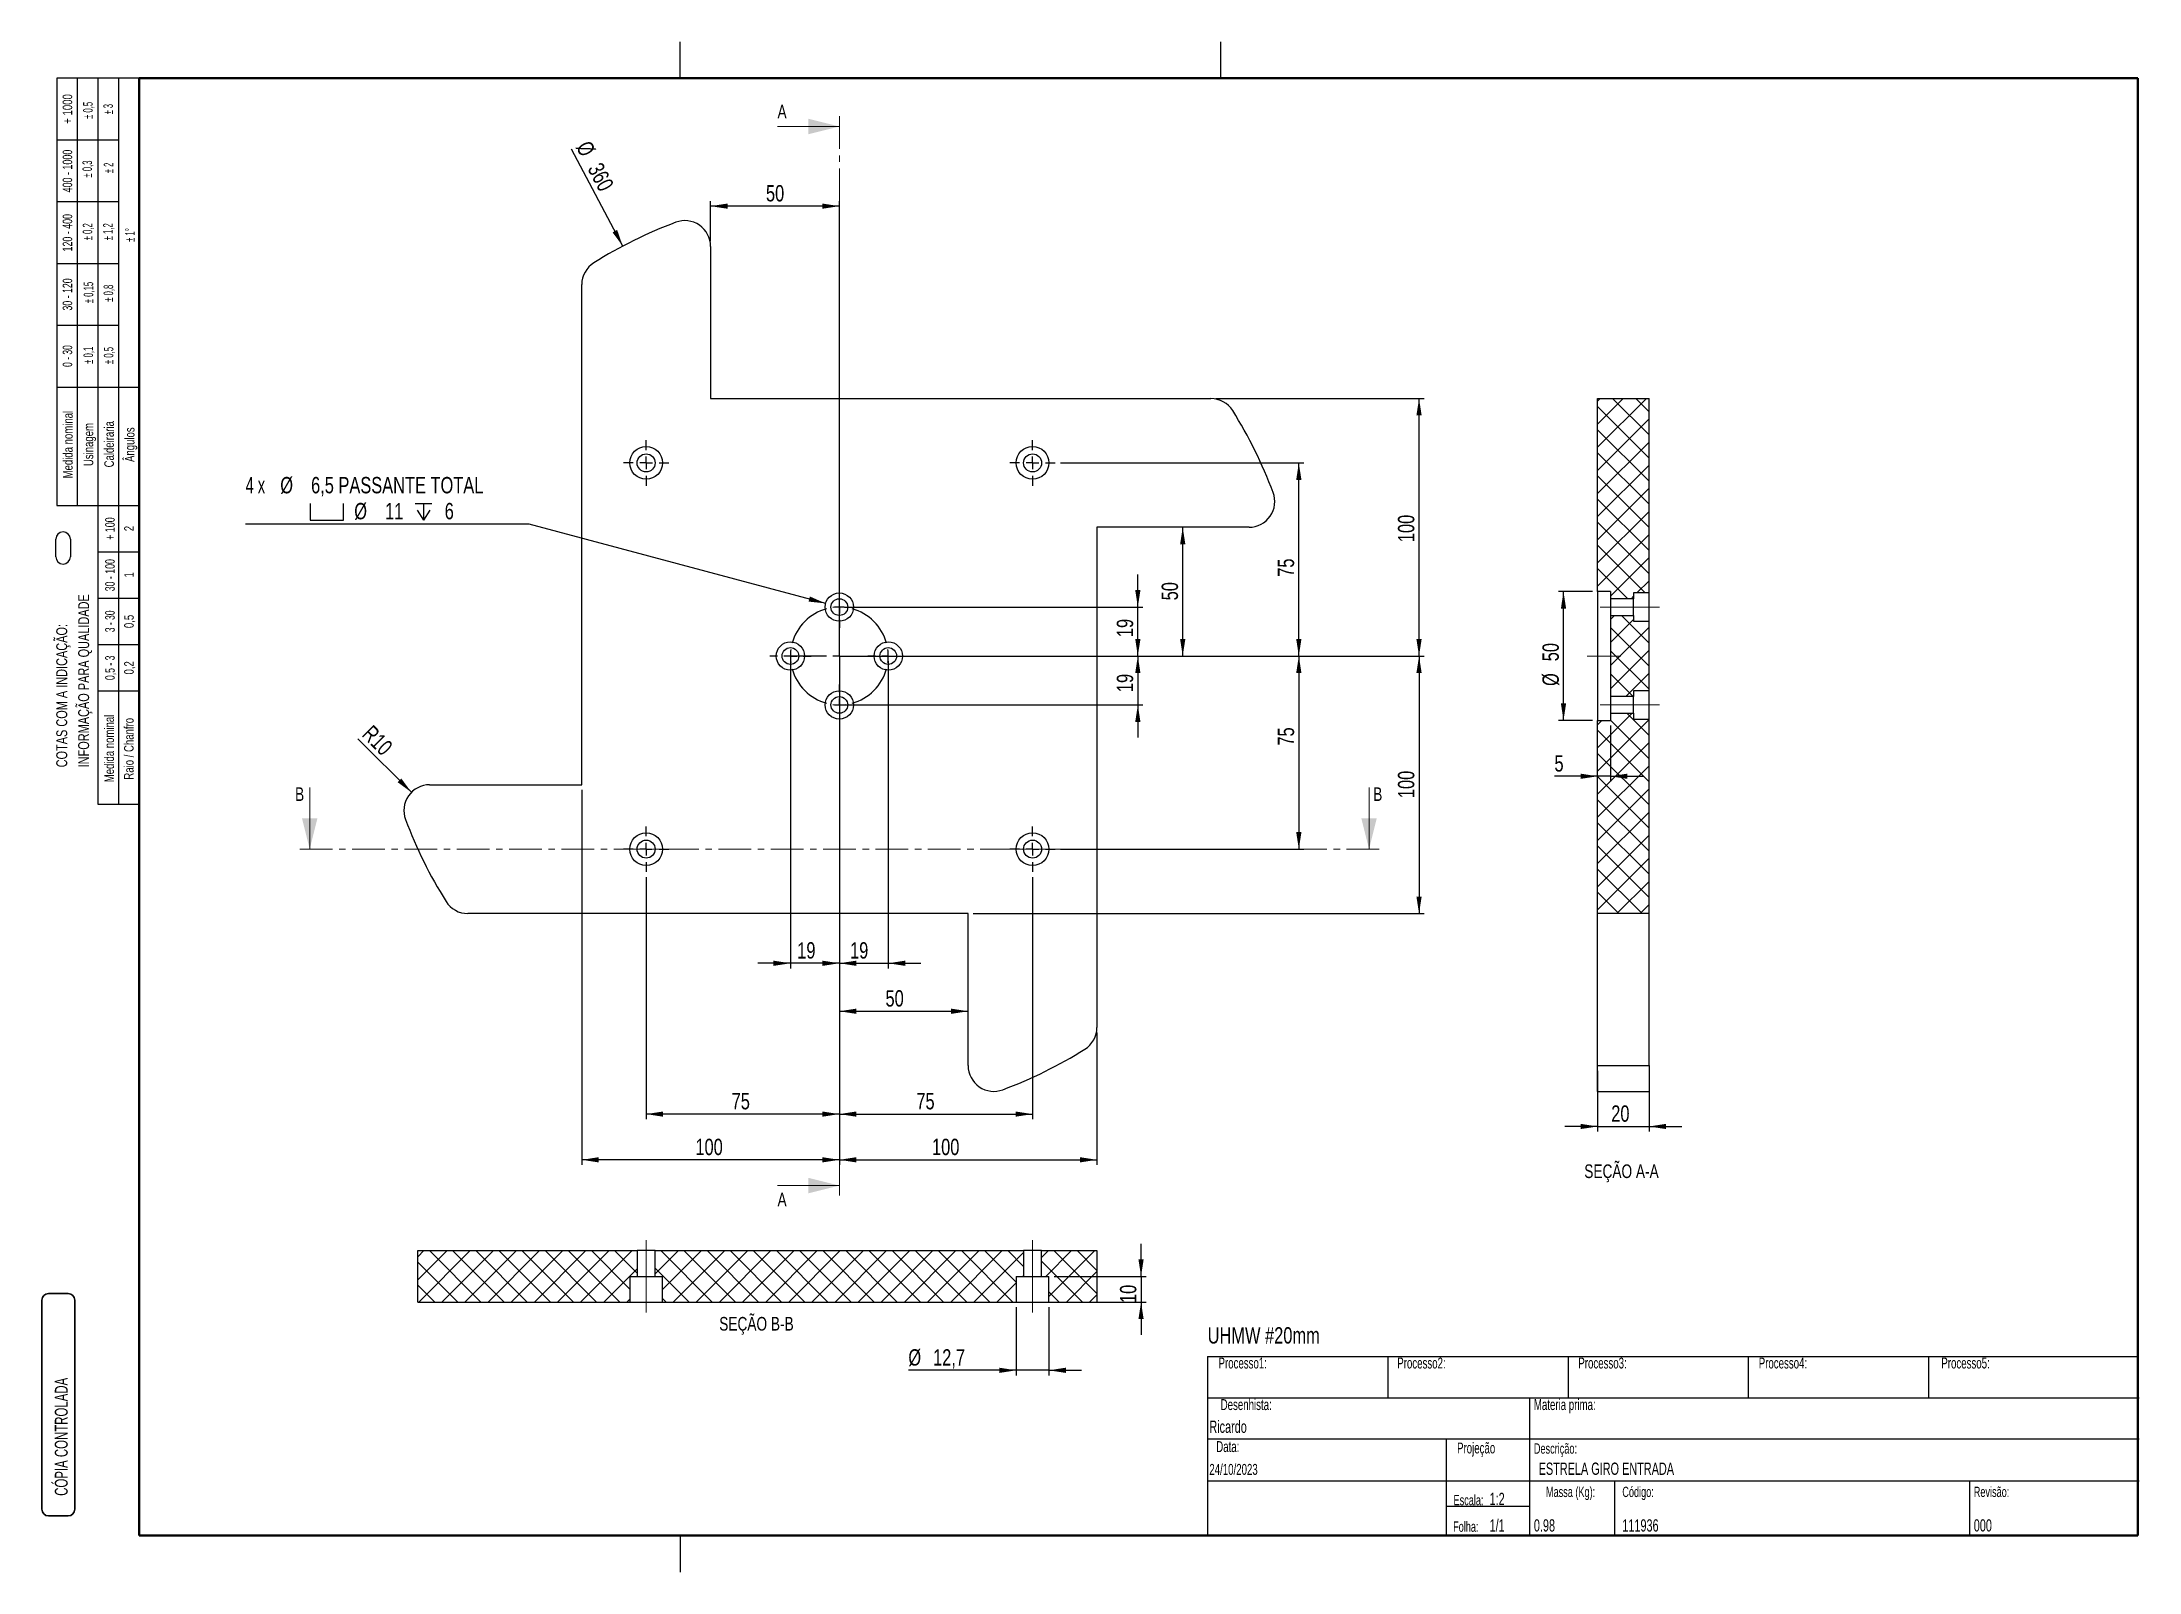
# Model space of a CAD drawing. Header units: millimetres. Extents: x 12 to 826, y 0 to 594.
import ezdxf
from ezdxf.enums import TextEntityAlignment as Align

# ---------------------------------------------------------------- set-up
doc = ezdxf.new("R2010")
doc.units = ezdxf.units.MM
doc.header["$LTSCALE"] = 2
doc.linetypes.add('CENTER', pattern=[10.16, 6.35, -1.27, 1.27, -1.27])
doc.linetypes.add('CENTERX2', pattern=[20.32, 12.7, -2.54, 2.54, -2.54])
doc.layers.add('CONTORNO', color=7, linetype='Continuous', lineweight=25)
doc.layers.add('DIMENSÃO', color=7, linetype='Continuous')
doc.styles.add('SLDTEXTSTYLE0', font='TXT', dxfattribs={"width": 0.663})
doc.styles.add('SLDTEXTSTYLE1', font='TXT', dxfattribs={"width": 0.75})
doc.styles.add('SLDTEXTSTYLE2', font='TXT', dxfattribs={"width": 0.605})
doc.styles.add('SLDTEXTSTYLE3', font='TXT', dxfattribs={"width": 0.57})
doc.styles.add('SLDTEXTSTYLE4', font='TXT', dxfattribs={"width": 0.7})
doc.styles.add('SLDTEXTSTYLE5', font='TXT', dxfattribs={"width": 0.694444})
doc.styles.add('SLDTEXTSTYLE6', font='TXT', dxfattribs={"width": 0.6875})
doc.styles.add('SLDTEXTSTYLE7', font='TXT', dxfattribs={"width": 0.666667})
doc.styles.add('SLDTEXTSTYLE8', font='TXT', dxfattribs={"width": 0.678571})
doc.dimstyles.new('SLDDIMSTYLE0', dxfattribs={"dimtxt": 6.35, "dimasz": 6.604, "dimexe": 0, "dimexo": 0.0625, "dimgap": 1.5875, "dimtad": 1, "dimdec": 3, "dimrnd": 1e-09, "dimzin": 12, "dimdsep": 46, "dimtxsty": 'SLDTEXTSTYLE1', "dimsah": 1, "dimcen": 0.09, "dimadec": 0, "dimazin": 3, "dimtfac": 1, "dimtdec": 3, "dimtmove": 0, "dimatfit": 0, "dimfxl": 0, "dimfrac": 2, "dimtolj": 1, "dimtzin": 12, "dimarcsym": 0})
doc.dimstyles.new('SLDDIMSTYLE1', dxfattribs={"dimtxt": 6.35, "dimasz": 6.604, "dimexe": 0, "dimexo": 0.0625, "dimgap": 1.5875, "dimtad": 1, "dimdec": 3, "dimrnd": 1e-09, "dimzin": 12, "dimdsep": 46, "dimtxsty": 'SLDTEXTSTYLE1', "dimsah": 1, "dimcen": 0.09, "dimadec": 0, "dimazin": 3, "dimtfac": 1, "dimtdec": 3, "dimtofl": 0, "dimtmove": 0, "dimatfit": 3, "dimfxl": 0, "dimfrac": 2, "dimtolj": 1, "dimtzin": 12, "dimarcsym": 0})
doc.dimstyles.new('SLDDIMSTYLE2', dxfattribs={"dimtxt": 6.35, "dimasz": 6.604, "dimexe": 0, "dimexo": 0.0625, "dimgap": 1.5875, "dimtad": 1, "dimdec": 3, "dimrnd": 1e-09, "dimzin": 12, "dimdsep": 46, "dimtxsty": 'SLDTEXTSTYLE1', "dimsah": 1, "dimcen": 0, "dimadec": 0, "dimazin": 3, "dimtfac": 1, "dimtdec": 3, "dimtofl": 0, "dimtmove": 0, "dimatfit": 3, "dimfxl": 0, "dimfrac": 2, "dimtolj": 1, "dimtzin": 12, "dimarcsym": 0})
doc.dimstyles.new('SLDDIMSTYLE3', dxfattribs={"dimtxt": 6.35, "dimasz": 6.604, "dimexe": 0, "dimexo": 0.0625, "dimgap": 1.5875, "dimtad": 1, "dimdec": 3, "dimrnd": 1e-09, "dimzin": 12, "dimdsep": 46, "dimtxsty": 'SLDTEXTSTYLE1', "dimsah": 1, "dimcen": 0, "dimadec": 0, "dimazin": 3, "dimtfac": 1, "dimtdec": 3, "dimtofl": 0, "dimtmove": 0, "dimatfit": 3, "dimfxl": 0, "dimfrac": 2, "dimtolj": 1, "dimtzin": 12, "dimarcsym": 0})
doc.dimstyles.new('SLDDIMSTYLE4', dxfattribs={"dimtxt": 6.35, "dimasz": 6.604, "dimexe": 0, "dimexo": 0.0625, "dimgap": 1.5875, "dimtad": 0, "dimtih": 1, "dimtoh": 1, "dimdec": 1, "dimrnd": 1e-09, "dimzin": 12, "dimdsep": 46, "dimtxsty": 'SLDTEXTSTYLE1', "dimsah": 1, "dimcen": 0, "dimadec": 0, "dimazin": 3, "dimtfac": 1, "dimtdec": 3, "dimtofl": 0, "dimtmove": 0, "dimatfit": 3, "dimfxl": 0, "dimfrac": 2, "dimtolj": 1, "dimtzin": 12, "dimarcsym": 0})

# ---------------------------------------------------------------- blocks, each defined once
blk = doc.blocks.new('CÓPIA CONTROLADA')
at = {"color": 1, "linetype": 'Continuous', "lineweight": 35}
for p, q in [((0, 2.55), (0, 83.77)), ((2.55, 86.33), (10.22, 86.33)), ((12.77, 2.55), (12.77, 83.77)), ((2.55, 0), (10.22, 0))]:
    blk.add_line(p, q, dxfattribs=at)
for centre, start, end in [((2.55, 83.77), 90, 180), ((10.22, 83.77), 0, 90), ((2.55, 2.55), 180, 270), ((10.22, 2.55), 270, 360)]:
    blk.add_arc(centre, 2.55, start, end, dxfattribs=at)
at = {"color": 1, "linetype": 'Continuous', "lineweight": 35, "style": 'SLDTEXTSTYLE0', "width": 0.663}
blk.add_attdef('CP_CONTROL', text='', height=5, rotation=90, dxfattribs=at).set_placement((4.94, 7.79), align=Align.TOP_LEFT)
blk = doc.blocks.new('SW_NOTE_0')
at = {"layer": 'DIMENSÃO', "color": 0}
for p, q in [((-5.64, 81.75), (-5.64, 88.62)), ((0, 88.62), (0, 81.75))]:
    blk.add_line(p, q, dxfattribs=at)
for centre, start, end in [((-2.82, 88.62), 0, 180), ((-2.82, 81.75), 180, 0)]:
    blk.add_arc(centre, 2.82, start, end, dxfattribs=at)
at = {"layer": 'DIMENSÃO', "color": 0, "char_height": 4.2333, "attachment_point": 1, "rotation": 90, "style": 'SLDTEXTSTYLE1'}
for s, insert in [('INFORMAÇÃO PARA QUALIDADE', (3.05, 0)), ('COTAS COM A INDICAÇÃO:', (-5.46, 0))]:
    blk.add_mtext(s, dxfattribs=dict(at, insert=insert))
blk = doc.blocks.new('_D')
at = {"layer": 'CONTORNO'}
for p, q in [((437.73, 355.56), (437.73, 368.26)), ((323.85, 355.56), (439.73, 355.56)), ((437.73, 355.56), (437.73, 336.56)), ((323.85, 336.56), (439.73, 336.56)), ((437.73, 336.56), (437.73, 323.86))]:
    blk.add_line(p, q, dxfattribs=at)
for points in [[(437.73, 355.56), (438.75, 362.16), (436.72, 362.16)], [(437.73, 336.56), (436.72, 329.96), (438.75, 329.96)]]:
    blk.add_solid(points, dxfattribs=at)
at = {"layer": 'CONTORNO', "insert": (429.55, 341.54), "char_height": 6.35, "attachment_point": 1, "rotation": 90, "style": 'SLDTEXTSTYLE1'}
blk.add_mtext('19', dxfattribs=at)
blk = doc.blocks.new('_D_1')
at = {"layer": 'CONTORNO'}
for p, q in [((437.73, 374.56), (437.73, 387.26)), ((323.85, 374.56), (439.73, 374.56)), ((437.73, 355.56), (437.73, 374.56)), ((323.85, 355.56), (439.73, 355.56)), ((437.73, 355.56), (437.73, 342.86))]:
    blk.add_line(p, q, dxfattribs=at)
for points in [[(437.73, 374.56), (438.75, 381.16), (436.72, 381.16)], [(437.73, 355.56), (436.72, 348.96), (438.75, 348.96)]]:
    blk.add_solid(points, dxfattribs=at)
at = {"layer": 'CONTORNO', "insert": (429.55, 362.89), "char_height": 6.35, "attachment_point": 1, "rotation": 90, "style": 'SLDTEXTSTYLE1'}
blk.add_mtext('19', dxfattribs=at)
blk = doc.blocks.new('_D_2')
at = {"layer": 'CONTORNO'}
for p, q in [((455.16, 355.56), (455.16, 405.56)), ((323.85, 355.56), (457.16, 355.56))]:
    blk.add_line(p, q, dxfattribs=at)
for points in [[(455.16, 405.56), (454.15, 398.96), (456.18, 398.96)], [(455.16, 355.56), (456.18, 362.16), (454.15, 362.16)]]:
    blk.add_solid(points, dxfattribs=at)
at = {"layer": 'CONTORNO', "insert": (446.98, 377.18), "char_height": 6.35, "attachment_point": 1, "rotation": 90, "style": 'SLDTEXTSTYLE1'}
blk.add_mtext('50', dxfattribs=at)
blk = doc.blocks.new('_D_3')
at = {"layer": 'CONTORNO'}
for p, q in [((407.7, 430.56), (502.23, 430.56)), ((500.23, 355.56), (500.23, 430.56)), ((323.85, 355.56), (502.23, 355.56))]:
    blk.add_line(p, q, dxfattribs=at)
for points in [[(500.23, 430.56), (499.22, 423.96), (501.25, 423.96)], [(500.23, 355.56), (501.25, 362.16), (499.22, 362.16)]]:
    blk.add_solid(points, dxfattribs=at)
at = {"layer": 'CONTORNO', "insert": (492.05, 386.34), "char_height": 6.35, "attachment_point": 1, "rotation": 90, "style": 'SLDTEXTSTYLE1'}
blk.add_mtext('75', dxfattribs=at)
blk = doc.blocks.new('_D_4')
at = {"layer": 'CONTORNO'}
for p, q in [((468.07, 455.56), (548.91, 455.56)), ((546.91, 355.56), (546.91, 455.56)), ((323.85, 355.56), (548.91, 355.56))]:
    blk.add_line(p, q, dxfattribs=at)
for points in [[(546.91, 455.56), (545.89, 448.96), (547.93, 448.96)], [(546.91, 355.56), (547.93, 362.16), (545.89, 362.16)]]:
    blk.add_solid(points, dxfattribs=at)
at = {"layer": 'CONTORNO', "insert": (538.72, 399.78), "char_height": 6.35, "attachment_point": 1, "rotation": 90, "style": 'SLDTEXTSTYLE1'}
blk.add_mtext('100', dxfattribs=at)
blk = doc.blocks.new('_D_5')
at = {"layer": 'CONTORNO'}
for p, q in [((321.85, 353.56), (321.85, 234.25)), ((340.85, 353.56), (340.85, 234.25)), ((321.85, 236.25), (309.15, 236.25)), ((321.85, 236.25), (340.85, 236.25)), ((340.85, 236.25), (353.55, 236.25))]:
    blk.add_line(p, q, dxfattribs=at)
for points in [[(321.85, 236.25), (315.25, 237.26), (315.25, 235.23)], [(340.85, 236.25), (347.45, 235.23), (347.45, 237.26)]]:
    blk.add_solid(points, dxfattribs=at)
at = {"layer": 'CONTORNO', "insert": (326.01, 244.43), "char_height": 6.35, "attachment_point": 1, "style": 'SLDTEXTSTYLE1'}
blk.add_mtext('19', dxfattribs=at)
blk = doc.blocks.new('_D_6')
at = {"layer": 'CONTORNO'}
for p, q in [((321.85, 353.56), (321.85, 215.61)), ((321.85, 217.61), (371.85, 217.61))]:
    blk.add_line(p, q, dxfattribs=at)
for points in [[(321.85, 217.61), (328.45, 216.59), (328.45, 218.63)], [(371.85, 217.61), (365.25, 218.63), (365.25, 216.59)]]:
    blk.add_solid(points, dxfattribs=at)
at = {"layer": 'CONTORNO', "insert": (339.77, 225.8), "char_height": 6.35, "attachment_point": 1, "style": 'SLDTEXTSTYLE1'}
blk.add_mtext('50', dxfattribs=at)
blk = doc.blocks.new('_D_7')
at = {"layer": 'CONTORNO'}
for p, q in [((321.85, 353.56), (321.85, 175.67)), ((396.85, 269.71), (396.85, 175.67)), ((321.85, 177.67), (396.85, 177.67))]:
    blk.add_line(p, q, dxfattribs=at)
for points in [[(321.85, 177.67), (328.45, 176.66), (328.45, 178.69)], [(396.85, 177.67), (390.25, 178.69), (390.25, 176.66)]]:
    blk.add_solid(points, dxfattribs=at)
at = {"layer": 'CONTORNO', "insert": (351.75, 185.86), "char_height": 6.35, "attachment_point": 1, "style": 'SLDTEXTSTYLE1'}
blk.add_mtext('75', dxfattribs=at)
blk = doc.blocks.new('_D_8')
at = {"layer": 'CONTORNO'}
for p, q in [((321.85, 353.56), (321.85, 157.92)), ((421.85, 209.34), (421.85, 157.92)), ((321.85, 159.92), (421.85, 159.92))]:
    blk.add_line(p, q, dxfattribs=at)
for points in [[(321.85, 159.92), (328.45, 158.91), (328.45, 160.94)], [(421.85, 159.92), (415.25, 160.94), (415.25, 158.91)]]:
    blk.add_solid(points, dxfattribs=at)
at = {"layer": 'CONTORNO', "insert": (357.83, 168.11), "char_height": 6.35, "attachment_point": 1, "style": 'SLDTEXTSTYLE1'}
blk.add_mtext('100', dxfattribs=at)
blk = doc.blocks.new('_D_9')
at = {"layer": 'CONTORNO'}
blk.add_line((237.77, 514.72), (217.86, 552.41), dxfattribs=at)
blk.add_solid([(237.77, 514.72), (235.59, 521.03), (233.79, 520.08)], dxfattribs=at)
at = {"layer": 'CONTORNO', "char_height": 6.35, "attachment_point": 1, "rotation": 297.84623, "style": 'SLDTEXTSTYLE1'}
for s, insert in [('%%c', (225.09, 556.24)), ('360', (229.57, 547.76))]:
    blk.add_mtext(s, dxfattribs=dict(at, insert=insert))
blk = doc.blocks.new('_D_10')
at = {"layer": 'CONTORNO'}
for p, q in [((302.85, 353.56), (302.85, 234.25)), ((321.85, 353.56), (321.85, 234.25)), ((302.85, 236.25), (290.15, 236.25)), ((321.85, 236.25), (302.85, 236.25)), ((321.85, 236.25), (334.55, 236.25))]:
    blk.add_line(p, q, dxfattribs=at)
for points in [[(302.85, 236.25), (296.25, 237.26), (296.25, 235.23)], [(321.85, 236.25), (328.45, 235.23), (328.45, 237.26)]]:
    blk.add_solid(points, dxfattribs=at)
at = {"layer": 'CONTORNO', "insert": (305.5, 244.43), "char_height": 6.35, "attachment_point": 1, "style": 'SLDTEXTSTYLE1'}
blk.add_mtext('19', dxfattribs=at)
blk = doc.blocks.new('_D_11')
at = {"layer": 'CONTORNO'}
for p, q in [((321.85, 353.56), (321.85, 175.67)), ((246.85, 269.71), (246.85, 175.67)), ((321.85, 177.67), (246.85, 177.67))]:
    blk.add_line(p, q, dxfattribs=at)
for points in [[(246.85, 177.67), (253.45, 176.66), (253.45, 178.69)], [(321.85, 177.67), (315.25, 178.69), (315.25, 176.66)]]:
    blk.add_solid(points, dxfattribs=at)
at = {"layer": 'CONTORNO', "insert": (280.04, 185.86), "char_height": 6.35, "attachment_point": 1, "style": 'SLDTEXTSTYLE1'}
blk.add_mtext('75', dxfattribs=at)
blk = doc.blocks.new('_D_12')
at = {"layer": 'CONTORNO'}
for p, q in [((321.85, 353.56), (321.85, 157.92)), ((221.85, 303.56), (221.85, 157.92)), ((321.85, 159.92), (221.85, 159.92))]:
    blk.add_line(p, q, dxfattribs=at)
for points in [[(221.85, 159.92), (228.45, 158.91), (228.45, 160.94)], [(321.85, 159.92), (315.25, 160.94), (315.25, 158.91)]]:
    blk.add_solid(points, dxfattribs=at)
at = {"layer": 'CONTORNO', "insert": (265.97, 168.11), "char_height": 6.35, "attachment_point": 1, "style": 'SLDTEXTSTYLE1'}
blk.add_mtext('100', dxfattribs=at)
blk = doc.blocks.new('_D_13')
at = {"layer": 'CONTORNO'}
blk.add_line((155.72, 302.63), (134.91, 323.44), dxfattribs=at)
blk.add_solid([(155.72, 302.63), (151.77, 308.02), (150.33, 306.58)], dxfattribs=at)
at = {"layer": 'CONTORNO', "insert": (140.66, 329.18), "char_height": 6.35, "attachment_point": 1, "rotation": 315, "style": 'SLDTEXTSTYLE1'}
blk.add_mtext('R10', dxfattribs=at)
blk = doc.blocks.new('SW_SYMBOL_HOLE_SPOT')
at = {"layer": 'CONTORNO', "color": 0}
for p, q in [((0, 1750), (0, 150)), ((0, 150), (3200, 150)), ((3200, 150), (3200, 1750))]:
    blk.add_line(p, q, dxfattribs=at)
blk = doc.blocks.new('SW_SYMBOL_HOLE_DEPTH')
at = {"layer": 'CONTORNO', "color": 0}
for p, q in [((0, 1750), (1600, 1750)), ((200, 1110), (800, 150)), ((800, 1750), (800, 150)), ((1400, 1110), (800, 150))]:
    blk.add_line(p, q, dxfattribs=at)
blk = doc.blocks.new('_D_14')
at = {"layer": 'CONTORNO'}
for p, q in [((201.47, 406.82), (91.35, 406.82)), ((316.54, 375.98), (201.47, 406.82))]:
    blk.add_line(p, q, dxfattribs=at)
blk.add_solid([(316.54, 375.98), (310.42, 378.67), (309.9, 376.71)], dxfattribs=at)
at = {"layer": 'CONTORNO', "xscale": 0.00405556640625, "yscale": 0.00405556640625, "zscale": 0.00405556640625}
for name, p in [('SW_SYMBOL_HOLE_SPOT', (116.37, 407.7)), ('SW_SYMBOL_HOLE_DEPTH', (157.17, 407.7))]:
    blk.add_blockref(name, p, dxfattribs=at)
at = {"layer": 'CONTORNO', "char_height": 6.35, "attachment_point": 1}
for s, insert, style in [('4 x', (91.35, 425.09), 'SLDTEXTSTYLE7'), ('%%c', (104.8, 425.09), 'SLDTEXTSTYLE1'), ('6,5 PASSANTE TOTAL', (116.76, 425.09), 'SLDTEXTSTYLE1'), ('%%c', (133.52, 415), 'SLDTEXTSTYLE1'), ('11', (145.49, 415), 'SLDTEXTSTYLE1'), ('6', (168.63, 415), 'SLDTEXTSTYLE1')]:
    blk.add_mtext(s, dxfattribs=dict(at, insert=insert, style=style))
blk = doc.blocks.new('_D_15')
at = {"layer": 'CONTORNO'}
for p, q in [((271.85, 516.62), (271.85, 532.25)), ((321.85, 530.25), (271.85, 530.25)), ((321.85, 357.56), (321.85, 532.25))]:
    blk.add_line(p, q, dxfattribs=at)
for points in [[(271.85, 530.25), (278.45, 529.24), (278.45, 531.27)], [(321.85, 530.25), (315.25, 531.27), (315.25, 529.24)]]:
    blk.add_solid(points, dxfattribs=at)
at = {"layer": 'CONTORNO', "insert": (293.36, 538.44), "char_height": 6.35, "attachment_point": 1, "style": 'SLDTEXTSTYLE1'}
blk.add_mtext('50', dxfattribs=at)
blk = doc.blocks.new('_D_16')
at = {"layer": 'CONTORNO'}
for p, q in [((323.85, 355.56), (502.23, 355.56)), ((500.23, 355.56), (500.23, 280.56)), ((407.7, 280.56), (502.23, 280.56))]:
    blk.add_line(p, q, dxfattribs=at)
for points in [[(500.23, 355.56), (499.22, 348.96), (501.25, 348.96)], [(500.23, 280.56), (501.25, 287.16), (499.22, 287.16)]]:
    blk.add_solid(points, dxfattribs=at)
at = {"layer": 'CONTORNO', "insert": (492.05, 320.77), "char_height": 6.35, "attachment_point": 1, "rotation": 90, "style": 'SLDTEXTSTYLE1'}
blk.add_mtext('75', dxfattribs=at)
blk = doc.blocks.new('_D_17')
at = {"layer": 'CONTORNO'}
for p, q in [((323.85, 355.56), (548.91, 355.56)), ((546.91, 355.56), (546.91, 255.56)), ((373.85, 255.56), (548.91, 255.56))]:
    blk.add_line(p, q, dxfattribs=at)
for points in [[(546.91, 355.56), (545.89, 348.96), (547.93, 348.96)], [(546.91, 255.56), (547.93, 262.16), (545.89, 262.16)]]:
    blk.add_solid(points, dxfattribs=at)
at = {"layer": 'CONTORNO', "insert": (538.72, 300.38), "char_height": 6.35, "attachment_point": 1, "rotation": 90, "style": 'SLDTEXTSTYLE1'}
blk.add_mtext('100', dxfattribs=at)
blk = doc.blocks.new('SW_CENTERMARKSYMBOL_0')
at = {"layer": 'CONTORNO', "color": 0}
for p, q in [((0, 5), (0, 8)), ((0, 0), (0, 2.5)), ((0, -14), (0, 2.5)), ((0, 0), (0, -2.5)), ((0, -5), (0, -8)), ((-24, -19), (-27, -19)), ((-5, -19), (-21.5, -19)), ((-19, -19), (-21.5, -19)), ((-19, -19), (-16.5, -19)), ((-14, -19), (-11, -19)), ((0, -19), (-2.5, -19)), ((0, -19), (0, -16.5)), ((0, -19), (0, -21.5)), ((0, -19), (2.5, -19)), ((0, -24), (0, -40.5)), ((5, -19), (21.5, -19)), ((14, -19), (11, -19)), ((19, -19), (16.5, -19)), ((19, -19), (21.5, -19)), ((24, -19), (27, -19)), ((0, -33), (0, -30)), ((0, -38), (0, -35.5)), ((0, -38), (0, -40.5)), ((0, -43), (0, -46))]:
    blk.add_line(p, q, dxfattribs=at)
for start, end in [(90, 97.53892), (82.46108, 90), (105.07784, 164.92216), (15.07784, 74.92216), (172.46108, 180), (180, 187.53892), (195.07784, 254.92216), (285.07784, 344.92216), (0, 7.53892), (352.46108, 0), (262.46108, 270), (270, 277.53892)]:
    blk.add_arc((0, -19), 19, start, end, dxfattribs=at)
blk = doc.blocks.new('SW_CENTERMARKSYMBOL_1')
at = {"layer": 'CONTORNO', "color": 0}
for p, q in [((0, 5), (0, 8.85)), ((-5, 0), (-8.85, 0)), ((0, 0), (-2.5, 0)), ((0, 0), (0, 2.5)), ((0, 0), (0, -2.5)), ((0, 0), (2.5, 0)), ((5, 0), (8.85, 0)), ((0, -5), (0, -8.85))]:
    blk.add_line(p, q, dxfattribs=at)
blk = doc.blocks.new('SW_CENTERMARKSYMBOL_2')
at = {"layer": 'CONTORNO', "color": 0}
for p, q in [((0, 5), (0, 8.85)), ((-5, 0), (-8.85, 0)), ((0, 0), (-2.5, 0)), ((0, 0), (0, 2.5)), ((0, 0), (0, -2.5)), ((0, 0), (2.5, 0)), ((5, 0), (8.85, 0)), ((0, -5), (0, -8.85))]:
    blk.add_line(p, q, dxfattribs=at)
blk = doc.blocks.new('SW_CENTERMARKSYMBOL_3')
at = {"layer": 'CONTORNO', "color": 0}
for p, q in [((0, 5), (0, 8.85)), ((-5, 0), (-8.85, 0)), ((0, 0), (-2.5, 0)), ((0, 0), (0, 2.5)), ((0, 0), (0, -2.5)), ((0, 0), (2.5, 0)), ((5, 0), (8.85, 0)), ((0, -5), (0, -8.85))]:
    blk.add_line(p, q, dxfattribs=at)
blk = doc.blocks.new('SW_CENTERMARKSYMBOL_4')
at = {"layer": 'CONTORNO', "color": 0}
for p, q in [((0, 5), (0, 8.85)), ((-5, 0), (-8.85, 0)), ((0, 0), (-2.5, 0)), ((0, 0), (0, 2.5)), ((0, 0), (0, -2.5)), ((0, 0), (2.5, 0)), ((5, 0), (8.85, 0)), ((0, -5), (0, -8.85))]:
    blk.add_line(p, q, dxfattribs=at)
blk = doc.blocks.new('_D_18')
at = {"layer": 'CONTORNO'}
for p, q in [((621.22, 328.56), (621.22, 306.86)), ((616.22, 308.86), (599.48, 308.86)), ((621.22, 308.86), (616.22, 308.86)), ((621.22, 308.86), (633.92, 308.86))]:
    blk.add_line(p, q, dxfattribs=at)
for points in [[(616.22, 308.86), (609.62, 309.88), (609.62, 307.85)], [(621.22, 308.86), (627.83, 307.85), (627.83, 309.88)]]:
    blk.add_solid(points, dxfattribs=at)
at = {"layer": 'CONTORNO', "insert": (599.48, 317.05), "char_height": 6.35, "attachment_point": 1, "style": 'SLDTEXTSTYLE1'}
blk.add_mtext('5', dxfattribs=at)
blk = doc.blocks.new('_D_19')
at = {"layer": 'CONTORNO'}
for p, q in [((614.22, 380.56), (600.99, 380.56)), ((602.99, 330.56), (602.99, 380.56)), ((614.22, 330.56), (600.99, 330.56))]:
    blk.add_line(p, q, dxfattribs=at)
for points in [[(602.99, 380.56), (601.98, 373.96), (604.01, 373.96)], [(602.99, 330.56), (604.01, 337.16), (601.98, 337.16)]]:
    blk.add_solid(points, dxfattribs=at)
at = {"layer": 'CONTORNO', "char_height": 6.35, "attachment_point": 1, "rotation": 90, "style": 'SLDTEXTSTYLE1'}
for s, insert in [('50', (594.81, 353.52)), ('%%c', (594.81, 343.94))]:
    blk.add_mtext(s, dxfattribs=dict(at, insert=insert))
blk = doc.blocks.new('_D_20')
at = {"layer": 'CONTORNO'}
for p, q in [((616.22, 194.5), (616.22, 170.87)), ((636.22, 194.5), (636.22, 170.87)), ((616.22, 172.87), (603.52, 172.87)), ((616.22, 172.87), (636.22, 172.87)), ((636.22, 172.87), (648.92, 172.87))]:
    blk.add_line(p, q, dxfattribs=at)
for points in [[(616.22, 172.87), (609.62, 173.89), (609.62, 171.86)], [(636.22, 172.87), (642.83, 171.86), (642.83, 173.89)]]:
    blk.add_solid(points, dxfattribs=at)
at = {"layer": 'CONTORNO', "insert": (621.53, 181.06), "char_height": 6.35, "attachment_point": 1, "style": 'SLDTEXTSTYLE1'}
blk.add_mtext('20', dxfattribs=at)
blk = doc.blocks.new('_D_21')
at = {"layer": 'CONTORNO'}
for p, q in [((438.98, 114.66), (438.98, 127.36)), ((405.2, 114.66), (440.98, 114.66)), ((438.98, 114.66), (438.98, 104.66)), ((405.2, 104.66), (440.98, 104.66)), ((438.98, 104.66), (438.98, 91.96))]:
    blk.add_line(p, q, dxfattribs=at)
for points in [[(438.98, 114.66), (440, 121.27), (437.97, 121.27)], [(438.98, 104.66), (437.97, 98.06), (440, 98.06)]]:
    blk.add_solid(points, dxfattribs=at)
at = {"layer": 'CONTORNO', "insert": (430.8, 104.32), "char_height": 6.35, "attachment_point": 1, "rotation": 90, "style": 'SLDTEXTSTYLE1'}
blk.add_mtext('10', dxfattribs=at)
blk = doc.blocks.new('_D_22')
at = {"layer": 'CONTORNO'}
for p, q in [((390.5, 102.66), (390.5, 76.18)), ((403.2, 102.66), (403.2, 76.18)), ((390.5, 78.18), (348.65, 78.18)), ((403.2, 78.18), (390.5, 78.18)), ((403.2, 78.18), (415.9, 78.18))]:
    blk.add_line(p, q, dxfattribs=at)
for points in [[(390.5, 78.18), (383.9, 79.2), (383.9, 77.16)], [(403.2, 78.18), (409.8, 77.16), (409.8, 79.2)]]:
    blk.add_solid(points, dxfattribs=at)
at = {"layer": 'CONTORNO', "char_height": 6.35, "attachment_point": 1, "style": 'SLDTEXTSTYLE1'}
for s, insert in [('%%c', (348.65, 86.37)), ('12,7', (358.24, 86.37))]:
    blk.add_mtext(s, dxfattribs=dict(at, insert=insert))

msp = doc.modelspace()

# ---------------------------------------------------------------- hatches: boundary and pattern name
at = {"layer": 'CONTORNO', "linetype": 'Continuous', "lineweight": 18}
h = msp.add_hatch(dxfattribs=at)
h.set_pattern_fill('ANSI37', color=256, scale=2, angle=3e-322, style=0)
h.paths.add_polyline_path([(636.2212, 455.5604), (616.2212, 455.5604), (616.2212, 380.5604), (621.2212, 380.5604), (621.2212, 377.8104), (630.2212, 377.8104), (630.2212, 380.0604), (636.2212, 380.0604)], flags=0)
h = msp.add_hatch(dxfattribs=at)
h.set_pattern_fill('ANSI37', color=256, scale=2, angle=3e-322, style=0)
h.paths.add_polyline_path([(630.2212, 371.3104), (621.2212, 371.3104), (621.2212, 339.8104), (630.2212, 339.8104), (630.2212, 342.0604), (636.2212, 342.0604), (636.2212, 369.0604), (630.2212, 369.0604)], flags=0)
h = msp.add_hatch(dxfattribs=at)
h.set_pattern_fill('ANSI37', color=256, scale=2, angle=3e-322, style=0)
h.paths.add_polyline_path([(616.2212, 255.5604), (636.2212, 255.5604), (636.2212, 331.0604), (630.2212, 331.0604), (630.2212, 333.3104), (621.2212, 333.3104), (621.2212, 330.5604), (616.2212, 330.5604)], flags=0)
h = msp.add_hatch(dxfattribs=at)
h.set_pattern_fill('ANSI37', color=256, scale=2, angle=3e-322, style=0)
h.paths.add_polyline_path([(243.3496, 124.6635), (158.2189, 124.6635), (158.2189, 104.6635), (240.4996, 104.6635), (240.4996, 114.6635), (243.3496, 114.6635)], flags=0)
h = msp.add_hatch(dxfattribs=at)
h.set_pattern_fill('ANSI37', color=256, scale=2, angle=3e-322, style=0)
h.paths.add_polyline_path([(390.4996, 104.6635), (390.4996, 114.6635), (393.3496, 114.6635), (393.3496, 124.6635), (250.3496, 124.6635), (250.3496, 114.6635), (253.1996, 114.6635), (253.1996, 104.6635)], flags=0)
h = msp.add_hatch(dxfattribs=at)
h.set_pattern_fill('ANSI37', color=256, scale=2, angle=3e-322, style=0)
h.paths.add_polyline_path([(421.8496, 104.6635), (421.8496, 124.6635), (400.3496, 124.6635), (400.3496, 114.6635), (403.1996, 114.6635), (403.1996, 104.6635)], flags=0)

# ---------------------------------------------------------------- linework, layer by layer
at = {"color": 7, "linetype": 'Continuous', "lineweight": 50}
for p, q in [((50, 14), (50, 580)), ((50, 580), (826, 580)), ((826, 580), (826, 14)), ((826, 14), (50, 14))]:
    msp.add_line(p, q, dxfattribs=at)
at = {"color": 7, "linetype": 'CENTER', "lineweight": 18}
for p, q in [((321.8496, 565.1945), (321.8496, 145.9264)), ((531.4837, 280.5604), (112.2155, 280.5604))]:
    msp.add_line(p, q, dxfattribs=at)
at = {"color": 7, "linetype": 'Continuous', "lineweight": 18}
for p, q in [((297.8496, 561.1945), (321.8496, 561.1945)), ((116.2155, 304.5604), (116.2155, 280.5604)), ((527.4837, 304.5604), (527.4837, 280.5604)), ((297.8496, 149.9264), (321.8496, 149.9264))]:
    msp.add_line(p, q, dxfattribs=at)
at = {"color": 7, "linetype": 'Continuous', "lineweight": 25}
for p, q in [((271.8496, 514.6202), (271.8496, 455.5604)), ((221.8496, 305.5604), (221.8496, 499.7825)), ((271.8496, 455.5604), (466.0717, 455.5604)), ((616.2212, 455.5604), (636.2212, 455.5604)), ((616.2212, 380.5604), (616.2212, 455.5604)), ((636.2212, 380.0604), (636.2212, 455.5604)), ((421.8496, 405.5604), (421.8496, 211.3384)), ((480.9094, 405.5604), (421.8496, 405.5604)), ((621.2212, 380.5604), (616.2212, 380.5604)), ((616.2212, 380.5604), (616.2212, 330.5604)), ((621.2212, 380.5604), (621.2212, 377.8104)), ((630.2212, 377.8104), (621.2212, 377.8104)), ((621.2212, 377.8104), (621.2212, 371.3104)), ((636.2212, 380.0604), (630.2212, 380.0604)), ((630.2212, 380.0604), (630.2212, 377.8104)), ((630.2212, 371.3104), (630.2212, 377.8104)), ((636.2212, 369.0604), (636.2212, 380.0604)), ((621.2212, 371.3104), (630.2212, 371.3104)), ((621.2212, 371.3104), (621.2212, 339.8104)), ((630.2212, 371.3104), (630.2212, 369.0604)), ((630.2212, 369.0604), (636.2212, 369.0604)), ((636.2212, 342.0604), (636.2212, 369.0604)), ((636.2212, 342.0604), (630.2212, 342.0604)), ((630.2212, 342.0604), (630.2212, 339.8104)), ((636.2212, 331.0604), (636.2212, 342.0604)), ((630.2212, 339.8104), (621.2212, 339.8104)), ((621.2212, 339.8104), (621.2212, 333.3104)), ((630.2212, 333.3104), (630.2212, 339.8104)), ((616.2212, 330.5604), (621.2212, 330.5604)), ((616.2212, 255.5604), (616.2212, 330.5604)), ((621.2212, 333.3104), (630.2212, 333.3104)), ((621.2212, 333.3104), (621.2212, 330.5604)), ((630.2212, 333.3104), (630.2212, 331.0604)), ((630.2212, 331.0604), (636.2212, 331.0604)), ((636.2212, 255.5604), (636.2212, 331.0604)), ((162.7899, 305.5604), (221.8496, 305.5604)), ((371.8496, 255.5604), (177.6276, 255.5604)), ((371.8496, 196.5007), (371.8496, 255.5604)), ((636.2212, 255.5604), (616.2212, 255.5604)), ((616.2212, 196.5007), (616.2212, 255.5604)), ((636.2212, 196.5007), (636.2212, 255.5604)), ((616.2212, 196.5007), (636.2212, 196.5007)), ((616.2212, 186.5007), (616.2212, 196.5007)), ((636.2212, 196.5007), (636.2212, 186.5007)), ((616.2212, 186.5007), (636.2212, 186.5007)), ((158.2189, 124.6635), (243.3496, 124.6635)), ((158.2189, 104.6635), (158.2189, 124.6635)), ((243.3496, 124.6635), (243.3496, 114.6635)), ((250.3496, 124.6635), (243.3496, 124.6635)), ((250.3496, 114.6635), (250.3496, 124.6635)), ((250.3496, 124.6635), (393.3496, 124.6635)), ((393.3496, 124.6635), (393.3496, 114.6635)), ((400.3496, 124.6635), (393.3496, 124.6635)), ((400.3496, 114.6635), (400.3496, 124.6635)), ((400.3496, 124.6635), (421.8496, 124.6635)), ((421.8496, 124.6635), (421.8496, 104.6635)), ((240.4996, 114.6635), (243.3496, 114.6635)), ((240.4996, 114.6635), (240.4996, 104.6635)), ((243.3496, 114.6635), (250.3496, 114.6635)), ((250.3496, 114.6635), (253.1996, 114.6635)), ((253.1996, 104.6635), (253.1996, 114.6635)), ((390.4996, 114.6635), (393.3496, 114.6635)), ((390.4996, 114.6635), (390.4996, 104.6635)), ((393.3496, 114.6635), (400.3496, 114.6635)), ((400.3496, 114.6635), (403.1996, 114.6635)), ((403.1996, 104.6635), (403.1996, 114.6635)), ((158.2189, 104.6635), (240.4996, 104.6635)), ((240.4996, 104.6635), (253.1996, 104.6635)), ((253.1996, 104.6635), (390.4996, 104.6635)), ((390.4996, 104.6635), (403.1996, 104.6635)), ((403.1996, 104.6635), (421.8496, 104.6635))]:
    msp.add_line(p, q, dxfattribs=at)
for centre, radius in [((246.8496, 430.5604), 6.35), ((246.8496, 430.5604), 3.5), ((396.8496, 430.5604), 6.35), ((396.8496, 430.5604), 3.5), ((321.8496, 374.5604), 5.5), ((321.8496, 374.5604), 3.25), ((302.8496, 355.5604), 5.5), ((302.8496, 355.5604), 3.25), ((340.8496, 355.5604), 5.5), ((340.8496, 355.5604), 3.25), ((321.8496, 336.5604), 5.5), ((321.8496, 336.5604), 3.25), ((246.8496, 280.5604), 6.35), ((396.8496, 280.5604), 6.35), ((246.8496, 280.5604), 3.5), ((396.8496, 280.5604), 3.5)]:
    msp.add_circle(centre, radius, dxfattribs=at)
for centre, radius, start, end in [((321.8496, 355.5604), 180, 110.6673165, 121.9657188), ((261.8496, 514.6202), 10, 0, 110.6673165), ((231.8496, 499.7825), 10, 121.9657188, 180), ((466.0717, 445.5604), 10, 31.9657188, 90), ((321.8496, 355.5604), 180, 20.6673165, 31.9657188), ((480.9094, 415.5604), 10, 270, 20.6673165), ((162.7899, 295.5604), 10, 90, 200.6673165), ((321.8496, 355.5604), 180, 200.6673165, 211.9657188), ((177.6276, 265.5604), 10, 211.9657188, 270), ((411.8496, 211.3384), 10, 301.9657188, 0), ((381.8496, 196.5007), 10, 180, 290.6673165), ((321.8496, 355.5604), 180, 290.6673165, 301.9657188)]:
    msp.add_arc(centre, radius, start, end, dxfattribs=at)
at = {"color": 7, "linetype": 'Continuous', "lineweight": 18}
for points in [[(321.8496, 561.1945), (309.8496, 564.1945), (309.8496, 558.1945)], [(116.2155, 280.5604), (119.2155, 292.5604), (113.2155, 292.5604)], [(527.4837, 280.5604), (530.4837, 292.5604), (524.4837, 292.5604)], [(321.8496, 149.9264), (309.8496, 152.9264), (309.8496, 146.9264)]]:
    msp.add_solid(points, dxfattribs=at)
at = {"layer": 'CONTORNO', "linetype": 'CENTERX2', "lineweight": 18}
for p, q in [((617.2212, 374.5604), (630.2212, 374.5604)), ((630.2212, 374.5604), (640.2212, 374.5604)), ((625.2212, 355.5604), (612.2212, 355.5604)), ((617.2212, 336.5604), (630.2212, 336.5604)), ((630.2212, 336.5604), (640.2212, 336.5604)), ((246.8496, 114.6635), (246.8496, 128.6635)), ((396.8496, 114.6635), (396.8496, 128.6635)), ((246.8496, 114.6635), (246.8496, 100.6635)), ((396.8496, 114.6635), (396.8496, 100.6635))]:
    msp.add_line(p, q, dxfattribs=at)
at = {"layer": 'DIMENSÃO'}
for p, q in [((260.002, 580), (260.002, 594.0244)), ((469.9793, 580), (469.9793, 594.0244)), ((50, 580), (18, 580)), ((18, 580), (18, 414)), ((26, 580), (26, 414)), ((34, 580), (34, 414)), ((42, 580), (42, 414)), ((18, 556), (42, 556)), ((18, 532), (42, 532)), ((18, 508), (42, 508)), ((18, 484), (42, 484)), ((18, 460), (50, 460)), ((18, 414), (50, 414)), ((34, 414), (34, 298)), ((42, 414), (42, 298)), ((33.897, 396), (50, 396)), ((33.897, 378), (50, 378)), ((33.897, 360), (50, 360)), ((33.897, 342), (50, 342)), ((34, 298), (50, 298)), ((464.7509, 83.5558), (826, 83.5558)), ((464.7509, 83.5558), (464.7509, 67.5558)), ((534.7509, 83.5558), (534.7509, 67.5558)), ((604.7509, 83.5558), (604.7509, 67.5558)), ((674.7509, 83.5558), (674.7509, 67.5558)), ((744.7509, 83.5558), (744.7509, 67.5558)), ((464.7509, 67.5558), (464.7509, 14)), ((464.7509, 67.5558), (826.4453, 67.5558)), ((589.7516, 67.3222), (589.7516, 13.9813)), ((464.7509, 51.5558), (826.4453, 51.5558)), ((557.3942, 51.5558), (557.3839, 13.9824)), ((464.7509, 35.2398), (589.7516, 35.2398)), ((589.7516, 35.2398), (826.4453, 35.2398)), ((622.7545, 35.2398), (622.7545, 13.9801)), ((760.5619, 35.2398), (760.5619, 13.9753)), ((557.387, 25.3648), (589.7516, 25.3648)), ((260.002, 14), (260.002, -0.1648)), ((470.6703, 14), (826, 14))]:
    msp.add_line(p, q, dxfattribs=at)

# ---------------------------------------------------------------- block references
at = {"layer": 'CONTORNO'}
for name, p in [('SW_CENTERMARKSYMBOL_4', (246.8496, 430.5604)), ('SW_CENTERMARKSYMBOL_3', (396.8496, 430.5604)), ('SW_CENTERMARKSYMBOL_0', (321.8496, 374.5604)), ('SW_CENTERMARKSYMBOL_1', (246.8496, 280.5604)), ('SW_CENTERMARKSYMBOL_2', (396.8496, 280.5604))]:
    msp.add_blockref(name, p, dxfattribs=at)
at = {"layer": 'DIMENSÃO'}
msp.add_blockref('SW_NOTE_0', (23.2948, 312.328), dxfattribs=at)
ref = msp.add_blockref('CÓPIA CONTROLADA', (12.2685, 21.6513), dxfattribs=at)
ref.add_attrib('CP_CONTROL', 'CÓPIA CONTROLADA', dxfattribs={"layer": '0', "color": 1, "linetype": 'Continuous', "lineweight": 35, "height": 5, "rotation": 90, "style": 'SLDTEXTSTYLE0', "width": 0.663}).set_placement((23.7675, 29.4453), align=Align.BOTTOM_LEFT)

# ---------------------------------------------------------------- texts
at = {"color": 7, "linetype": 'Continuous', "char_height": 5.2917, "attachment_point": 1, "style": 'SLDTEXTSTYLE1'}
for s, insert in [('A', (297.8496, 569.602)), ('B', (110.5426, 304.5604)), ('B', (529.1045, 304.5604)), ('A', (297.8496, 147.1267))]:
    msp.add_mtext(s, dxfattribs=dict(at, insert=insert))
at = {"layer": 'CONTORNO'}
for s, insert, char_height, attachment_point, style in [('SEÇÃO A-A', (625.5083, 158.1369), 5.29167, 2, 'SLDTEXTSTYLE1'), ('SEÇÃO B-B', (289.6705, 98.9015), 5.29167, 2, 'SLDTEXTSTYLE1'), ('UHMW #20mm', (464.8456, 94.9289), 6.35, 1, 'SLDTEXTSTYLE1'), ('Processo1:', (478.4558, 83.123), 4.23333, 2, 'SLDTEXTSTYLE0'), ('Processo2:', (547.8489, 83.123), 4.23333, 2, 'SLDTEXTSTYLE0'), ('Processo3:', (618.1492, 83.123), 4.23333, 2, 'SLDTEXTSTYLE0'), ('Processo4:', (688.1851, 83.123), 4.23333, 2, 'SLDTEXTSTYLE0'), ('Processo5:', (759.0817, 83.123), 4.23333, 2, 'SLDTEXTSTYLE0')]:
    msp.add_mtext(s, dxfattribs=dict(at, insert=insert, char_height=char_height, attachment_point=attachment_point, style=style))
at = {"layer": 'DIMENSÃO', "attachment_point": 2, "rotation": 90}
for s, insert, char_height, style in [('+ 1000', (20.3091, 568.0087), 3.70417, 'SLDTEXTSTYLE1'), ('± 0,5', (28.2606, 567.4378), 3.70417, 'SLDTEXTSTYLE2'), ('± 3', (36.0943, 567.911), 3.70417, 'SLDTEXTSTYLE3'), ('400 - 1000', (20.3091, 543.8899), 3.70417, 'SLDTEXTSTYLE4'), ('± 0,3', (28, 544.6686), 3.70417, 'SLDTEXTSTYLE2'), ('± 2', (36.2828, 545.1141), 3.70417, 'SLDTEXTSTYLE3'), ('120 - 400', (20.3091, 519.9272), 3.70417, 'SLDTEXTSTYLE5'), ('± 0,2', (28.0943, 520.2916), 3.70417, 'SLDTEXTSTYLE2'), ('± 1,2', (36, 520.2916), 3.70417, 'SLDTEXTSTYLE2'), ('± 1°', (44.5787, 519.0475), 3.70417, 'SLDTEXTSTYLE2'), ('30 - 120', (20.3091, 495.9645), 3.70417, 'SLDTEXTSTYLE6'), ('± 0,15', (28.4817, 496.7199), 3.70417, 'SLDTEXTSTYLE2'), ('± 0,8', (36.205, 496.426), 3.70417, 'SLDTEXTSTYLE2'), ('0 - 30', (20.3091, 472.0391), 3.70417, 'SLDTEXTSTYLE7'), ('± 0,1', (28.3991, 472.3421), 3.70417, 'SLDTEXTSTYLE2'), ('± 0,5', (36.2975, 472.2405), 3.70417, 'SLDTEXTSTYLE2'), ('Medida nominal', (20.4809, 437.6448), 3.704167, 'SLDTEXTSTYLE1'), ('Usinagem', (28.4809, 437.6722), 3.70417, 'SLDTEXTSTYLE1'), ('Caldeiraria', (36.4809, 437.7974), 3.704167, 'SLDTEXTSTYLE1'), ('Ângulos', (44.4809, 437.6345), 3.70417, 'SLDTEXTSTYLE1'), ('+ 100', (36.8213, 405.0291), 3.70417, 'SLDTEXTSTYLE4'), ('2', (44.197, 405.0641), 3.7042, 'SLDTEXTSTYLE1'), ('30 - 100', (36.8213, 386.9476), 3.70417, 'SLDTEXTSTYLE6'), ('1', (44.197, 387.0641), 3.7042, 'SLDTEXTSTYLE1'), ('3 - 30', (36.8213, 369.0222), 3.70417, 'SLDTEXTSTYLE7'), ('0,5', (44.197, 368.9809), 3.70417, 'SLDTEXTSTYLE1'), ('0,5 - 3', (36.8213, 350.9763), 3.70417, 'SLDTEXTSTYLE8'), ('0,2', (44.197, 350.9809), 3.70417, 'SLDTEXTSTYLE1'), ('Medida nominal', (36.5347, 319.65), 3.704167, 'SLDTEXTSTYLE1'), ('Raio / Chanfro', (44.1539, 319.5336), 3.704167, 'SLDTEXTSTYLE1')]:
    msp.add_mtext(s, dxfattribs=dict(at, insert=insert, char_height=char_height, style=style))
at = {"layer": 'DIMENSÃO', "style": 'SLDTEXTSTYLE0'}
for s, insert, char_height, attachment_point in [('Desenhista:', (479.8065, 66.9838), 4.233333, 2), ('Materia prima:', (591.4914, 66.9838), 4.233333, 1), ('Ricardo', (465.4912, 58.6528), 4.7625, 1), ('Data:', (472.6561, 50.6716), 4.23333, 2), ('Projeção', (569.0782, 50.1388), 4.23333, 2), ('Descrição:', (591.4914, 49.8109), 4, 1), ('24/10/2023', (465.4912, 41.8263), 4.23333, 1), ('ESTRELA GIRO ENTRADA', (593.3507, 42.3556), 4.7625, 1), ('Massa (Kg):', (605.7414, 32.9743), 4, 2), ('Código:', (625.8288, 32.9743), 4, 1), ('Revisão:', (762.2771, 32.9743), 4, 1), ('Escala:', (566.1243, 29.7825), 4, 2), ('1:2', (574.2928, 30.6396), 4.7625, 1), ('Folha:', (565.0618, 19.4767), 4, 2), ('1/1', (574.2928, 20.3338), 4.7625, 1), ('0.98', (591.4914, 20.3338), 4.7625, 1), ('111936', (625.8288, 20.3338), 4.7625, 1), ('000', (762.2771, 20.3338), 4.7625, 1)]:
    msp.add_mtext(s, dxfattribs=dict(at, insert=insert, char_height=char_height, attachment_point=attachment_point))

# ---------------------------------------------------------------- dimensions: what is measured, and where the dimension line sits
at = {"layer": 'CONTORNO'}
dim = msp.add_diameter_dim_2p(p1=(405.9277, 196.4036), p2=(237.7716, 514.7172), dimstyle='SLDDIMSTYLE2', dxfattribs=at)
dim.commit()
dim.dimension.update_dxf_attribs({"geometry": '_D_9', "text_midpoint": (223.3552, 542.0069), "dimtype": 163})
for base, p1, p2, dimstyle, picture, middle in [((271.8496, 530.2541), (321.8496, 355.5604), (271.8496, 514.6202), 'SLDDIMSTYLE1', '_D_15', (298.0497, 530.2541)), ((221.8496, 159.9236), (321.8496, 355.5604), (221.8496, 305.5604), 'SLDDIMSTYLE1', '_D_12', (273.0088, 159.9236)), ((246.8496, 177.6735), (321.8496, 355.5604), (246.8496, 271.7104), 'SLDDIMSTYLE1', '_D_11', (284.733, 177.6735)), ((302.8496, 236.2482), (321.8496, 355.5604), (302.8496, 355.5604), 'SLDDIMSTYLE0', '_D_10', (310.1928, 236.2482)), ((340.8496, 236.2482), (321.8496, 355.5604), (340.8496, 355.5604), 'SLDDIMSTYLE0', '_D_5', (330.7017, 236.2482)), ((371.8496, 217.6108), (321.8496, 355.5604), (371.8496, 196.5007), 'SLDDIMSTYLE1', '_D_6', (344.4579, 217.6108)), ((396.8496, 177.6735), (321.8496, 355.5604), (396.8496, 271.7104), 'SLDDIMSTYLE1', '_D_7', (356.4391, 177.6735)), ((421.8496, 159.9236), (321.8496, 355.5604), (421.8496, 211.3384), 'SLDDIMSTYLE1', '_D_8', (364.8703, 159.9236)), ((616.2212, 308.8631), (621.2212, 330.5604), (616.2212, 186.5007), 'SLDDIMSTYLE0', '_D_18', (601.825, 308.8631)), ((636.2212, 172.8711), (616.2212, 196.5007), (636.2212, 196.5007), 'SLDDIMSTYLE0', '_D_20', (626.2212, 172.8711))]:
    dim = msp.add_linear_dim(base=base, p1=p1, p2=p2, dimstyle=dimstyle, dxfattribs=at)
    dim.commit()
    dim.dimension.update_dxf_attribs({"geometry": picture, "text_midpoint": middle, "dimtype": 160})
for base, p1, p2, dimstyle, picture, middle in [((546.9094, 455.5604), (321.8496, 355.5604), (466.0717, 455.5604), 'SLDDIMSTYLE1', '_D_4', (546.9094, 406.8161)), ((500.2312, 430.5604), (321.8496, 355.5604), (405.6996, 430.5604), 'SLDDIMSTYLE1', '_D_3', (500.2312, 391.031)), ((455.1646, 405.5604), (321.8496, 355.5604), (480.9094, 405.5604), 'SLDDIMSTYLE1', '_D_2', (455.1646, 381.8703)), ((437.7311, 374.5604), (321.8496, 355.5604), (321.8496, 374.5604), 'SLDDIMSTYLE0', '_D_1', (437.7311, 367.5792)), ((437.7311, 336.5604), (321.8496, 355.5604), (321.8496, 336.5604), 'SLDDIMSTYLE0', '_D', (437.7311, 346.2307)), ((500.2312, 280.5604), (321.8496, 355.5604), (405.6996, 280.5604), 'SLDDIMSTYLE1', '_D_16', (500.2312, 325.4639)), ((546.9094, 255.5604), (321.8496, 355.5604), (371.8496, 255.5604), 'SLDDIMSTYLE1', '_D_17', (546.9094, 307.4153)), ((438.9826, 104.6635), (403.1996, 114.6635), (403.1996, 104.6635), 'SLDDIMSTYLE0', '_D_21', (438.9826, 109.011))]:
    dim = msp.add_linear_dim(base=base, p1=p1, p2=p2, angle=90, dimstyle=dimstyle, dxfattribs=at)
    dim.commit()
    dim.dimension.update_dxf_attribs({"geometry": picture, "text_midpoint": middle, "dimtype": 160})
dim = msp.add_diameter_dim_2p(p1=(327.1622, 373.1369), p2=(316.537, 375.9839), text='4 x <> PASSANTE TOTAL\\P{\\fGDT;v}%%c 11 {\\fGDT;x} 6\\P', dimstyle='SLDDIMSTYLE4', dxfattribs=at)
dim.commit()
dim.dimension.update_dxf_attribs({"geometry": '_D_14', "text_midpoint": (144.8248, 416.9056), "dimtype": 163})
dim = msp.add_linear_dim(base=(602.9935, 380.5604), p1=(616.2212, 330.5604), p2=(616.2212, 380.5604), angle=90, text='%%c<>', dimstyle='SLDDIMSTYLE1', dxfattribs=at)
dim.commit()
dim.dimension.update_dxf_attribs({"geometry": '_D_19', "text_midpoint": (602.9935, 353.4236), "dimtype": 160})
dim = msp.add_radius_dim(center=(162.7899, 295.5604), mpoint=(155.7188, 302.6315), dimstyle='SLDDIMSTYLE3', dxfattribs=at)
dim.commit()
dim.dimension.update_dxf_attribs({"geometry": '_D_13', "text_midpoint": (139.7754, 318.5749), "dimtype": 164})
dim = msp.add_linear_dim(base=(390.4996, 78.1798), p1=(403.1996, 104.6635), p2=(390.4996, 104.6635), text='%%c<>', dimstyle='SLDDIMSTYLE0', dxfattribs=at)
dim.commit()
dim.dimension.update_dxf_attribs({"geometry": '_D_22', "text_midpoint": (361.6519, 78.1798), "dimtype": 160})

doc.saveas('drawing.dxf')
